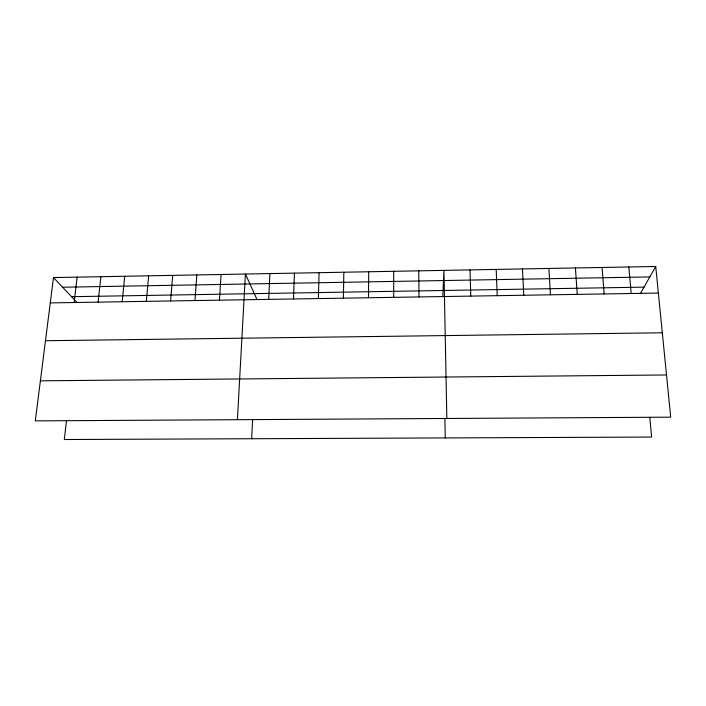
<?xml version="1.0" encoding="UTF-8"?>
<svg xmlns="http://www.w3.org/2000/svg" width="706" height="706" viewBox="0 0 706 706"><rect width="100%" height="100%" fill="white"/><g stroke="black" fill="none" stroke-linecap="round" stroke-linejoin="round"><path stroke-width="1.06" d="M368.479 297.764L368.709 271.766M343.372 298.17L343.84 272.225M318.371 298.576L319.086 272.675M293.484 298.973L294.428 273.134M442.786 296.617L443.942 270.38L446.845 418.473M268.695 299.379L269.877 273.584M251.654 438.735L252.598 419.62M237.419 419.699L245.423 274.034L257.046 299.626M219.434 300.174L221.084 274.484M194.962 300.571L196.842 274.934M170.587 300.968L172.696 275.375M146.327 301.356L148.657 275.817M122.164 301.753L124.715 276.258M98.099 302.142L100.879 276.699M66.488 420.714L64.308 439.52L651.612 437.058L649.802 417.308M74.139 302.53L77.13 277.131M53.488 277.573L35.3 420.882L670.7 417.167L655.724 266.48L53.488 277.573L76.83 302.274M640.298 293.731L655.724 266.48M62.613 287.227L649.811 276.928M71.562 296.696L644.031 287.139M50.276 302.909L658.363 293.069M45.475 340.733L662.316 332.791M40.383 380.825L666.508 374.965M628.834 266.974L631.199 293.511M602.068 267.468L604.159 293.943M575.416 267.962L577.243 294.384M548.889 268.448L550.451 294.817M522.475 268.933L523.773 295.249M496.186 269.418L497.218 295.673M470.002 269.904L470.778 296.105M444.895 418.499L445.257 437.923M418.755 270.848L419.02 296.944M393.674 271.307L393.701 297.35"/></g></svg>
